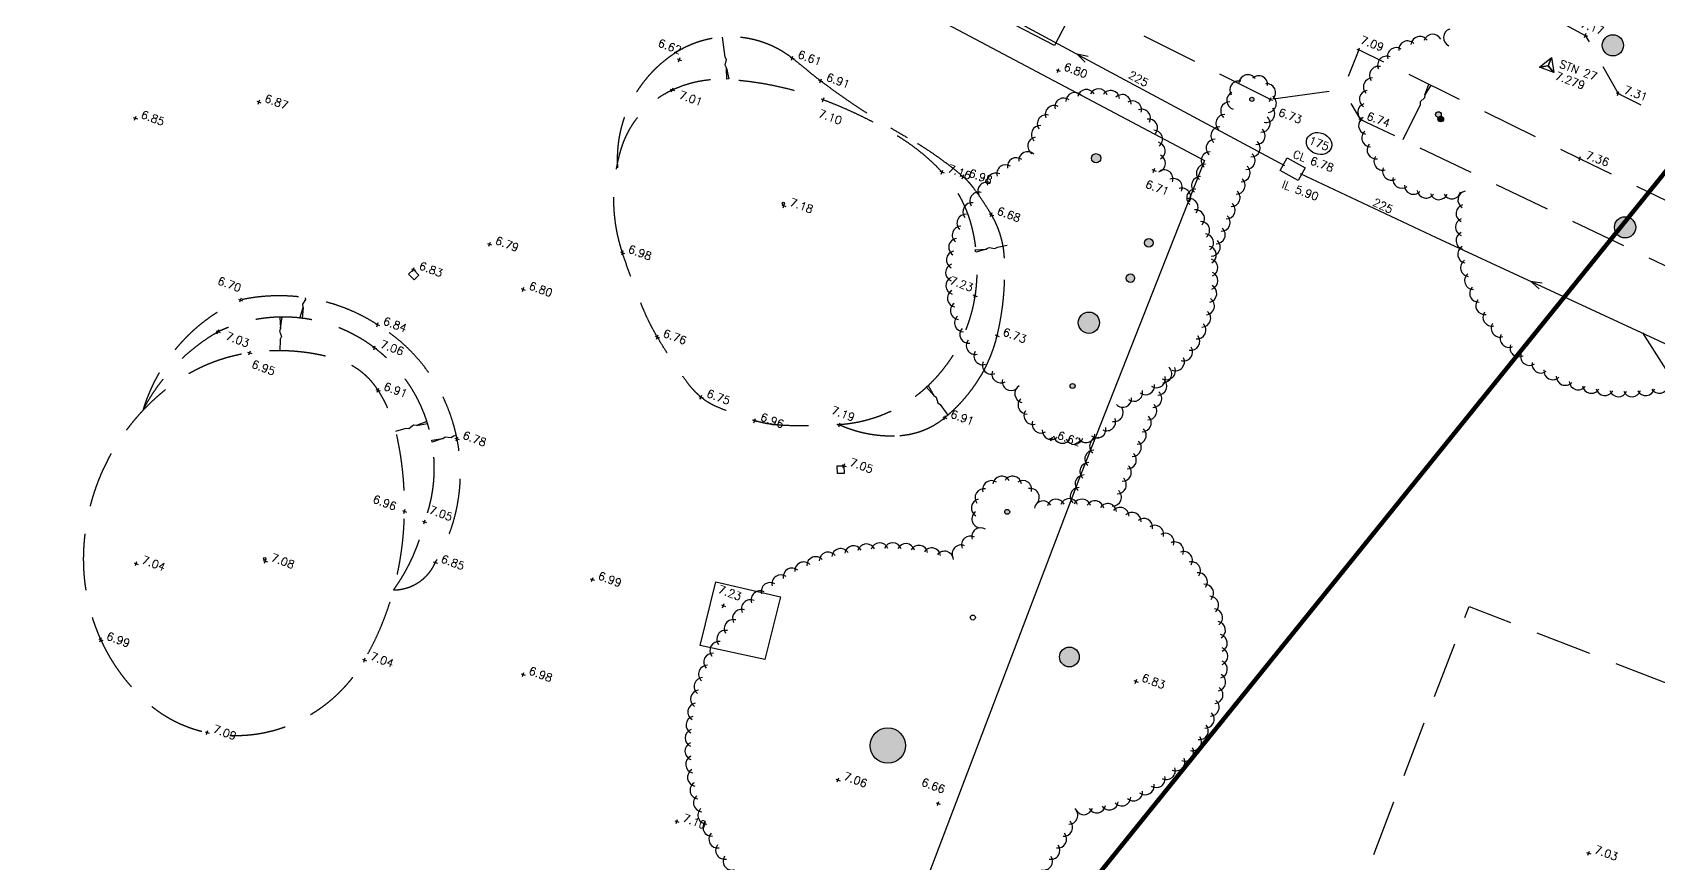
# Model space of a CAD drawing. Header units: millimetres. Extents: x 521005098 to 521837086, y 174609906 to 175681253.
# Drawn here: x 521148302 to 521221462, y 174838614 to 174876018 of the extents above; entities that cross this region are included whole.
import ezdxf
from ezdxf.enums import TextEntityAlignment as Align

# ---------------------------------------------------------------- set-up
doc = ezdxf.new("R2010")
doc.units = ezdxf.units.MM
doc.header["$LTSCALE"] = 200
doc.linetypes.add('layout$0$DASHED', pattern=[19.05, 12.7, -6.35])
doc.linetypes.add('layout$0$survey$0$DASHED', pattern=[19.05, 12.7, -6.35])
for name, color, linetype in [('layout$0$ED-STORM', 3, 'Continuous'), ('layout$0$survey$0$BOUNDARY', 8, 'Continuous'), ('layout$0$survey$0$BUILDING', 8, 'Continuous'), ('layout$0$survey$0$CONTROL', 8, 'Continuous'), ('layout$0$survey$0$DETAIL', 8, 'Continuous'), ('layout$0$survey$0$LEVEL', 8, 'Continuous'), ('layout$0$survey$0$ROAD', 8, 'Continuous'), ('layout$0$survey$0$SERVICE', 8, 'Continuous'), ('layout$0$survey$0$SPORTS_PITCH', 8, 'layout$0$survey$0$DASHED'), ('layout$0$survey$0$VEGETATION', 8, 'Continuous'), ('layout$0$survey$0$WATER', 8, 'Continuous')]:
    doc.layers.add(name, color=color, linetype=linetype)
doc.styles.add('layout$0$ROMANS', font='Romans.shx')
doc.styles.add('layout$0$survey$0$ROMANS', font='Romans.shx')

# ---------------------------------------------------------------- blocks, each defined once
blk = doc.blocks.new('layout$0$S')
at = {"layer": 'layout$0$ED-STORM'}
blk.add_lwpolyline([(-0.5, 0.15), (0.001, 0), (-0.5, -0.151)], dxfattribs=at)
blk = doc.blocks.new('layout')
at = {"layer": 'layout$0$survey$0$VEGETATION', "linetype": 'Continuous'}
h = blk.add_hatch(color=256, dxfattribs=at)
edge = h.paths.add_edge_path()
edge.add_arc((521165003.1, 174892880.9), 175.1, 0, 360)
edge = h.paths.add_edge_path()
edge.add_arc((521162618.9, 174893948.8), 175.1, 0, 360)
edge = h.paths.add_edge_path()
edge.add_arc((521178430.7, 174885976.9), 175.1, 0, 360)
edge = h.paths.add_edge_path()
edge.add_arc((521175659, 174887101.9), 175.1, 0, 360)
edge = h.paths.add_edge_path()
edge.add_arc((521173585.9, 174888207.3), 175.1, 0, 360)
edge = h.paths.add_edge_path()
edge.add_arc((521171315.7, 174889272), 175.1, 0, 360)
edge = h.paths.add_edge_path()
edge.add_arc((521169177.4, 174890382.3), 175.1, 0, 360)
edge = h.paths.add_edge_path()
edge.add_arc((521182741.7, 174883481.9), 127.3, 0, 360)
edge = h.paths.add_edge_path()
edge.add_arc((521180658.6, 174884572.7), 127.3, 0, 360)
edge = h.paths.add_edge_path()
edge.add_arc((521185158.5, 174882044.2), 127.3, 0, 360)
edge = h.paths.add_edge_path()
edge.add_arc((521181930.5, 174878260.9), 159.2, 0, 360)
edge = h.paths.add_edge_path()
edge.add_arc((521205375.9, 174889234.2), 133.7, 0, 360)
edge = h.paths.add_edge_path()
edge.add_arc((521204192.9, 174889780.6), 95.5, 0, 360)
edge = h.paths.add_edge_path()
edge.add_arc((521207171, 174888406.2), 114.6, 0, 360)
edge = h.paths.add_edge_path()
edge.add_arc((521206203.1, 174888874.6), 95.5, 0, 360)
edge = h.paths.add_edge_path()
edge.add_arc((521208215.3, 174887889.2), 95.5, 0, 360)
edge = h.paths.add_edge_path()
edge.add_arc((521209442.3, 174887283.4), 270.6, 0, 360)
edge = h.paths.add_edge_path()
edge.add_arc((521219409.4, 174875439.7), 477.5, 0, 360)
edge = h.paths.add_edge_path()
edge.add_arc((521219958.8, 174867246.7), 477.5, 0, 360)
edge = h.paths.add_edge_path()
edge.add_arc((521211561.3, 174872322.9), 127.3, 0, 360)
edge = h.paths.add_edge_path()
edge.add_arc((521227662.7, 174880278.9), 95.5, 0, 360)
edge = h.paths.add_edge_path()
edge.add_arc((521227504, 174872905.4), 111.4, 0, 360)
edge = h.paths.add_edge_path()
edge.add_arc((521236587.5, 174874502.7), 445.6, 0, 360)
edge = h.paths.add_edge_path()
edge.add_arc((521242126.1, 174875783.2), 445.6, 0, 360)
edge = h.paths.add_edge_path()
edge.add_arc((521234148.6, 174869442.9), 127.3, 0, 360)
edge = h.paths.add_edge_path()
edge.add_arc((521230113, 174863101), 159.2, 0, 360)
edge = h.paths.add_edge_path()
edge.add_arc((521194955.6, 174847908.9), 445.6, 0, 360)
edge = h.paths.add_edge_path()
edge.add_arc((521192158.4, 174854441.8), 111.4, 0, 360)
edge = h.paths.add_edge_path()
edge.add_arc((521195832.4, 174862954.8), 477.5, 0, 360)
edge = h.paths.add_edge_path()
edge.add_arc((521197701.4, 174864962.3), 191, 0, 360)
edge = h.paths.add_edge_path()
edge.add_arc((521198529.3, 174866549.1), 191, 0, 360)
edge = h.paths.add_edge_path()
edge.add_arc((521196157.7, 174870358.3), 206.9, 0, 360)
edge = h.paths.add_edge_path()
edge.add_arc((521195099.7, 174860109.1), 111.4, 0, 360)
edge = h.paths.add_edge_path()
edge.add_arc((521203165.2, 174873011.2), 95.5, 0, 360)
h = blk.add_hatch(color=256, dxfattribs=at)
edge = h.paths.add_edge_path()
edge.add_arc((521211667.2, 174872122.6), 127.3, 0, 360)
h = blk.add_hatch(color=256, dxfattribs=at)
edge = h.paths.add_edge_path()
edge.add_arc((521107363.3, 174847485.9), 127.3, 0, 360)
edge = h.paths.add_edge_path()
edge.add_arc((521108089.7, 174857728.6), 127.3, 0, 360)
edge = h.paths.add_edge_path()
edge.add_arc((521108630.4, 174864796.4), 127.3, 0, 360)
edge = h.paths.add_edge_path()
edge.add_arc((521109777.2, 174870284.8), 127.3, 0, 360)
edge = h.paths.add_edge_path()
edge.add_arc((521109223.4, 174827814.6), 318.3, 0, 360)
edge = h.paths.add_edge_path()
edge.add_arc((521110888.3, 174822577.8), 191, 0, 360)
edge = h.paths.add_edge_path()
edge.add_arc((521110553.7, 174814085.9), 318.3, 0, 360)
edge = h.paths.add_edge_path()
edge.add_arc((521114086.5, 174812773.3), 95.5, 0, 360)
edge = h.paths.add_edge_path()
edge.add_arc((521119943, 174801192.5), 127.3, 0, 360)
edge = h.paths.add_edge_path()
edge.add_arc((521186785.5, 174843920.1), 795.8, 0, 360)
edge = h.paths.add_edge_path()
edge.add_arc((521185967.8, 174837206.1), 397.9, 0, 360)
edge = h.paths.add_edge_path()
edge.add_arc((521183924.6, 174834006.3), 159.2, 0, 360)
edge = h.paths.add_edge_path()
edge.add_arc((521187380.2, 174829847.2), 445.6, 0, 360)
edge = h.paths.add_edge_path()
edge.add_arc((521184011.7, 174816914.6), 477.5, 0, 360)
edge = h.paths.add_edge_path()
edge.add_arc((521177488.6, 174812700.2), 111.4, 0, 360)
edge = h.paths.add_edge_path()
edge.add_arc((521182543.8, 174812830), 477.5, 0, 360)
edge = h.paths.add_edge_path()
edge.add_arc((521181857.1, 174810036.9), 47.7, 0, 360)
edge = h.paths.add_edge_path()
edge.add_arc((521181487.7, 174809440.9), 47.7, 0, 360)
edge = h.paths.add_edge_path()
edge.add_arc((521181847.4, 174806581.3), 79.6, 0, 360)
edge = h.paths.add_edge_path()
edge.add_arc((521175029.1, 174799872.5), 101.9, 0, 360)
edge = h.paths.add_edge_path()
edge.add_arc((521178984.9, 174790892.6), 191, 0, 360)
edge = h.paths.add_edge_path()
edge.add_arc((521175277.8, 174790783.4), 95.5, 0, 360)
edge = h.paths.add_edge_path()
edge.add_arc((521173218.2, 174781206.2), 127.3, 0, 360)
at = {"layer": 'layout$0$ED-STORM'}
for points in [[(521174722.9, 174886239.6), (521180234.9, 174883199.9), (521188319.3, 174878821.7), (521196000.9, 174874671.3), (521204633.1, 174870032.6)], [(521205333.1, 174869671.4), (521211461.9, 174866789.3), (521222102.2, 174861861.6), (521232812.7, 174856918.4), (521239752.7, 174853638.6)]]:
    blk.add_lwpolyline(points, dxfattribs=at)
at = {"layer": 'layout$0$ED-STORM', "linetype": 'layout$0$DASHED'}
blk.add_lwpolyline([(521220739.1, 174862492.9), (521227402.2, 174852061.5), (521235002.5, 174840152.5), (521243358.6, 174826992.9), (521251523, 174814117.1), (521258192, 174803671.3), (521265062.7, 174792780.5), (521272425.4, 174781178.1), (521277484.3, 174773145.8), (521282703.8, 174764840.6), (521288375.9, 174755865.2)], dxfattribs=at)
at = {"layer": 'layout$0$ED-STORM'}
blk.add_ellipse((521206190.3, 174871021.5), major_axis=(546.6, -203.5), ratio=0.8266745, dxfattribs=at)
at = {"layer": 'layout$0$survey$0$BOUNDARY', "linetype": 'Continuous', "flags": 128}
blk.add_lwpolyline([(521124156.5, 174933472.2), (521124956.5, 174933755.2), (521121730.4, 174924847.7), (521118153.7, 174914604.6), (521124759.5, 174911007.3), (521130060.1, 174908288.4), (521152886.3, 174895868.3), (521160446, 174891701.3), (521175713, 174883706.2), (521185685.6, 174878410.3), (521201036.6, 174870253.2), (521195386.6, 174855903.6), (521185248.1, 174829238.6), (521181509.6, 174819439.5), (521179455, 174813011.1), (521176918.4, 174779063.7), (521175353.2, 174768777.5), (521174667.1, 174765727.1), (521173143.5, 174759690.5), (521166025.5, 174753420.2), (521158802.1, 174747875.9), (521150155.4, 174745379.1), (521149872, 174750371.1)], dxfattribs=at)
at = {"layer": 'layout$0$survey$0$BUILDING', "linetype": 'Continuous', "flags": 128}
blk.add_lwpolyline([(521187518.3, 174878937.9), (521188927, 174881656.5), (521195696.6, 174878148.6), (521194287.9, 174875430.1), (521187515.9, 174878939.2)], dxfattribs=at)
at = {"layer": 'layout$0$survey$0$CONTROL', "linetype": 'Continuous', "flags": 128}
blk.add_lwpolyline([(521216501.5, 174874523.1), (521216641.1, 174874898), (521216756.3, 174874214.8), (521216501.5, 174874523.1), (521216107.1, 174874456.5), (521216641.1, 174874898), (521216501.5, 174874523.1), (521216756.3, 174874214.8), (521216107.1, 174874456.5), (521216501.5, 174874523.1)], dxfattribs=at)
at = {"layer": 'layout$0$survey$0$DETAIL', "linetype": 'layout$0$survey$0$DASHED'}
blk.add_lwpolyline([(521174625.6, 174869925.7, -0.2764511), (521177265.9, 174875123.6, -0.3152678), (521182480.8, 174874865.6, -0.0084038), (521183248.1, 174874248.9, 0.0126702), (521183760.5, 174873844.1, 0.0317598), (521187657, 174871293.1, -0.0481766), (521190172.6, 174869525.7, -0.0554245), (521190640.1, 174869025.2, -0.0262059), (521191442, 174867822.8, -0.1225005), (521192033.1, 174865856.6, -0.071227), (521191704.9, 174862375.7, -0.0830221), (521190857.6, 174860382.1, -0.0790146), (521189348.9, 174858680, -0.156484), (521187322.8, 174857876.9, -0.1226974), (521184612, 174858362.4)], format="xyb", dxfattribs=at)
at = {"layer": 'layout$0$survey$0$DETAIL', "flags": 128}
for points in [[(521179527.3, 174874416.8), (521179526.3, 174874424.8), (521179461.5, 174874540.6), (521179530.3, 174874797.1), (521179465.4, 174874912.9), (521179353.5, 174875809.8)], [(521210952.1, 174873215.2), (521210948.5, 174873207.9), (521210939.3, 174873075.5), (521210741.1, 174872898.8), (521210731.8, 174872766.4), (521209956.9, 174871187.9)], [(521191224.3, 174866272.2), (521191232.3, 174866273.7), (521191344.1, 174866345.1), (521191604.1, 174866291.4), (521191716, 174866362.8), (521192158.7, 174866444.4)], [(521160481.4, 174863645.1), (521160482.9, 174863653.1), (521160457.8, 174863783.4), (521160603.7, 174864005.2), (521160589.5, 174864079)], [(521159465.8, 174862707.9), (521159465.5, 174862699.8), (521159410.8, 174862578.8), (521159501.4, 174862329.2), (521159446.7, 174862208.2), (521159426.2, 174861673.8)], [(521188850.5, 174859686.2), (521188855.2, 174859679.6), (521188967.5, 174859608.8), (521189029.3, 174859350.6), (521189141.6, 174859279.7), (521189487.3, 174858796.7)], [(521165579.9, 174858325.2), (521165572.1, 174858323), (521165440.2, 174858337.3), (521165231.1, 174858173.6), (521165099.1, 174858188), (521164637.5, 174858056.3)], [(521166759.1, 174857743), (521166767, 174857745), (521166873.8, 174857823.8), (521167136.8, 174857787.5), (521167243.7, 174857866.2), (521167367.3, 174857897.7)]]:
    blk.add_lwpolyline(points, dxfattribs=at)
for points in [[(521179527.3, 174874416.8), (521179638.8, 174873926.8), (521179539.6, 174873914.4)], [(521210952.1, 174873215.2), (521211127.6, 174873686.1), (521211217.3, 174873642)], [(521191224.3, 174866272.2), (521190741.6, 174866132.4), (521190723.5, 174866230.7)], [(521159465.8, 174862707.9), (521159534.9, 174863205.6), (521159435, 174863209.4)], [(521160481.4, 174863645.1), (521160433.2, 174863144.9), (521160335.1, 174863164.4)], [(521188850.5, 174859686.2), (521188518.8, 174860063.7), (521188600.1, 174860121.9)], [(521165579.9, 174858325.2), (521166074.4, 174858414.3), (521166047, 174858510.5)], [(521166759.1, 174857743), (521166286.9, 174857571.3), (521166262.2, 174857668.3)]]:
    blk.add_lwpolyline(points, close=True, dxfattribs=at)
at = {"layer": 'layout$0$survey$0$DETAIL', "linetype": 'layout$0$survey$0$DASHED', "flags": 128}
for points in [[(521174845.7, 174866106.6, -0.1549485), (521174796.4, 174870797, -0.2122562), (521177088.1, 174873435.3, -0.1262312), (521179610.9, 174873910.3, -0.0734197), (521183881.2, 174872993, -0.0474249), (521187223.6, 174871366.3, -0.068493), (521189222.5, 174869735, -0.1227624), (521190528, 174867374.7, -0.1029236), (521190706.6, 174864176.7, -0.1664119), (521188600.1, 174860121.9, -0.1749363), (521184612, 174858362.4, -0.0294322), (521182021.7, 174858335.7, -0.0615352), (521180797.3, 174858547.7, -0.0294629), (521179029.3, 174859199.7, -0.0727586), (521178378.9, 174859605.2, -0.0601919), (521177743.7, 174860290, -0.0231501), (521176414.3, 174862313.4, -0.0357388), (521175786.3, 174863569.7, -0.0185358)], [(521151373, 174848686.5, 0.1073083), (521153499.9, 174845828, 0.1293431), (521156162.2, 174844508.9, 0.1602059), (521160163.8, 174844970.8, 0.1547478), (521163239, 174847777.2, 0.0653733), (521164546.6, 174850927, 0.0623205), (521165040, 174854468.8, 0.0573159), (521164695.5, 174857882.9, 0.089602), (521163849.3, 174859919.4, 0.1807744), (521161962.2, 174861326.2, 0.1068249), (521158070.6, 174861599.3, 0.1258075), (521154531, 174860131.6, 0.1108837), (521151718.3, 174856836.3, 0.1112914), (521150596.4, 174852686.1, 0.1176007)]]:
    blk.add_lwpolyline(points, format="xyb", close=True, dxfattribs=at)
blk.add_lwpolyline([(521307952.3, 174821357), (521299351.5, 174825924.5), (521285670.7, 174834808.8), (521284244.8, 174835694.8), (521267408.3, 174843921.1), (521255797.9, 174849902.8), (521240264.8, 174856349.8), (521226849.7, 174863071.9), (521208073.9, 174872092.6), (521207258, 174873441.5)], dxfattribs=at)
for points in [[(521163825.1, 174862866.5, 0.1984395), (521157663.1, 174863981.7, 0.2181876), (521153281.7, 174859050.7)], [(521164546.6, 174850927, 0.1005381), (521165937.5, 174853995.4, 0.6760481), (521156652.7, 174862550, 0.1409201), (521153281.7, 174859050.7)], [(521164546.6, 174850927, 0.2964179), (521166426.3, 174852160.6, 0.4121642), (521163825.1, 174862866.5, 0.4121642)]]:
    blk.add_lwpolyline(points, format="xyb", dxfattribs=at)
at = {"layer": 'layout$0$survey$0$DETAIL', "linetype": 'Continuous', "flags": 128}
blk.add_lwpolyline([(521181952, 174850609.9), (521181250.9, 174847800.2), (521178346.6, 174848433), (521179046.6, 174851291)], close=True, dxfattribs=at)
at = {"layer": 'layout$0$survey$0$DETAIL', "linetype": 'Continuous'}
for centre in [(521182084.2, 174868326.7), (521158748.4, 174852331.4)]:
    blk.add_circle(centre, 50, dxfattribs=at)
at = {"layer": 'layout$0$survey$0$LEVEL', "flags": 128}
for points in [[(521218075.8, 174875924.8), (521218263.2, 174875855)], [(521218134.6, 174875796.2), (521218204.4, 174875983.6)], [(521177373.2, 174874701.3), (521177443, 174874888.7)], [(521182387.1, 174874900.5), (521182574.5, 174874830.7)], [(521182445.9, 174874771.9), (521182515.7, 174874959.3)], [(521207885.7, 174875273.3), (521208073.1, 174875203.5)], [(521207944.5, 174875144.7), (521208014.3, 174875332.1)], [(521177314.4, 174874829.9), (521177501.8, 174874760.1)], [(521194355.9, 174874342.1), (521194543.3, 174874272.3)], [(521194414.7, 174874213.5), (521194484.5, 174874400.9)], [(521176994.4, 174873470.2), (521177181.9, 174873400.4)], [(521177053.2, 174873341.5), (521177123, 174873529)], [(521183666.8, 174873879), (521183854.2, 174873809.2)], [(521183725.6, 174873750.4), (521183795.4, 174873937.9)], [(521158394.8, 174872924.8), (521158582.2, 174872855)], [(521158453.6, 174872796.2), (521158523.4, 174872983.6)], [(521183787.5, 174873027.9), (521183974.9, 174872958.1)], [(521183846.3, 174872899.3), (521183916.1, 174873086.7)], [(521203905.2, 174873040), (521204092.6, 174872970.2)], [(521203964, 174872911.4), (521204033.8, 174873098.9)], [(521219553.9, 174873306.1), (521219741.3, 174873236.3)], [(521219612.7, 174873177.5), (521219682.5, 174873364.9)], [(521152833.5, 174872196.3), (521153020.9, 174872126.5)], [(521152892.3, 174872067.7), (521152962.1, 174872255.1)], [(521207980.2, 174872127.5), (521208167.6, 174872057.7)], [(521208039, 174871998.9), (521208108.8, 174872186.3)], [(521189128.8, 174869769.9), (521189316.2, 174869700.1)], [(521189187.6, 174869641.3), (521189257.4, 174869828.7)], [(521198672.7, 174869850.6), (521198860.2, 174869780.8)], [(521198731.6, 174869722), (521198801.4, 174869909.4)], [(521217828.4, 174870370.6), (521218015.8, 174870300.8)], [(521217887.2, 174870242), (521217957, 174870429.4)], [(521190078.9, 174869560.6), (521190266.3, 174869490.8)], [(521190137.7, 174869432), (521190207.5, 174869619.4)], [(521182075.1, 174868125.9), (521182144.9, 174868313.3)], [(521182016.3, 174868254.5), (521182203.7, 174868184.7)], [(521191348.3, 174867857.7), (521191535.7, 174867787.9)], [(521191407.1, 174867729.1), (521191476.9, 174867916.5)], [(521168773.6, 174866527.1), (521168961, 174866457.3)], [(521168832.4, 174866398.5), (521168902.2, 174866585.9)], [(521174752, 174866141.5), (521174939.5, 174866071.7)], [(521174810.9, 174866012.9), (521174880.6, 174866200.3)], [(521165347.5, 174865385.2), (521165534.9, 174865315.4)], [(521165406.3, 174865256.6), (521165476.1, 174865444.1)], [(521157569.4, 174864016.6), (521157756.8, 174863946.8)], [(521157628.2, 174863888), (521157698, 174864075.4)], [(521170286.7, 174864490.4), (521170474.1, 174864420.6)], [(521170345.5, 174864361.7), (521170415.3, 174864549.2)], [(521190612.9, 174864211.6), (521190800.3, 174864141.8)], [(521190671.7, 174864083), (521190741.5, 174864270.4)], [(521156559, 174862584.9), (521156746.4, 174862515.2)], [(521156617.8, 174862456.3), (521156687.6, 174862643.8)], [(521163731.4, 174862901.4), (521163918.8, 174862831.7)], [(521163790.2, 174862772.8), (521163860, 174862960.3)], [(521191670, 174862282), (521191739.8, 174862469.4)], [(521163597.5, 174861861), (521163784.9, 174861791.2)], [(521163656.3, 174861732.4), (521163726.1, 174861919.8)], [(521176320.6, 174862348.3), (521176508, 174862278.5)], [(521176379.4, 174862219.7), (521176449.2, 174862407.1)], [(521191611.2, 174862410.6), (521191798.6, 174862340.8)], [(521157976.9, 174861634.2), (521158164.3, 174861564.4)], [(521158035.7, 174861505.6), (521158105.5, 174861693)], [(521163755.6, 174859954.3), (521163943.1, 174859884.5)], [(521163814.4, 174859825.7), (521163884.2, 174860013.2)], [(521178285.2, 174859640.1), (521178472.6, 174859570.3)], [(521178344, 174859511.5), (521178413.8, 174859698.9)], [(521180703.6, 174858582.6), (521180891, 174858512.9)], [(521180762.4, 174858454), (521180832.2, 174858641.5)], [(521184518.3, 174858397.3), (521184705.7, 174858327.5)], [(521184577.1, 174858268.6), (521184646.9, 174858456.1)], [(521189255.2, 174858714.9), (521189442.6, 174858645.1)], [(521189314, 174858586.3), (521189383.8, 174858773.7)], [(521167309.3, 174857763.1), (521167496.7, 174857693.3)], [(521167368.1, 174857634.5), (521167437.9, 174857821.9)], [(521194060.4, 174857762.9), (521194247.8, 174857693.1)], [(521194119.2, 174857634.3), (521194189, 174857821.7)], [(521184776.4, 174856425.8), (521184846.2, 174856613.2)], [(521184717.5, 174856554.4), (521184905, 174856484.6)], [(521164946.3, 174854503.7), (521165133.7, 174854434)], [(521165005.1, 174854375.1), (521165074.9, 174854562.6)], [(521165843.8, 174854030.3), (521166031.2, 174853960.5)], [(521165902.6, 174853901.7), (521165972.4, 174854089.1)], [(521152929.5, 174852021), (521152999.3, 174852208.5)], [(521158680.5, 174852259.3), (521158868, 174852189.5)], [(521158739.4, 174852130.7), (521158809.1, 174852318.1)], [(521166332.6, 174852195.5), (521166520, 174852125.7)], [(521166391.4, 174852066.9), (521166461.2, 174852254.3)], [(521152870.7, 174852149.6), (521153058.1, 174852079.8)], [(521173458.7, 174851303.9), (521173528.5, 174851491.3)], [(521173399.9, 174851432.5), (521173587.3, 174851362.7)], [(521179295.7, 174850254.6), (521179483.1, 174850184.8)], [(521179354.5, 174850126), (521179424.3, 174850313.5)], [(521151279.3, 174848721.4), (521151466.7, 174848651.6)], [(521151338.1, 174848592.8), (521151407.9, 174848780.2)], [(521163145.3, 174847812.1), (521163332.8, 174847742.3)], [(521163204.2, 174847683.4), (521163273.9, 174847870.9)], [(521170284.2, 174847158.6), (521170471.7, 174847088.8)], [(521170343.1, 174847030), (521170412.8, 174847217.4)], [(521197858.8, 174846846.7), (521198046.2, 174846776.9)], [(521197917.6, 174846718), (521197987.4, 174846905.5)], [(521156068.5, 174844543.8), (521156256, 174844474)], [(521156127.3, 174844415.2), (521156197.1, 174844602.6)], [(521184449.1, 174842411.8), (521184636.6, 174842342)], [(521184507.9, 174842283.2), (521184577.7, 174842470.6)], [(521188960.3, 174841352.2), (521189147.7, 174841282.4)], [(521189019.1, 174841223.6), (521189088.9, 174841411)], [(521177200.9, 174840538.2), (521177388.3, 174840468.4)], [(521177259.7, 174840409.5), (521177329.5, 174840597)], [(521218226, 174839115.7), (521218413.4, 174839045.9)], [(521218284.8, 174838987.1), (521218354.6, 174839174.5)]]:
    blk.add_lwpolyline(points, dxfattribs=at)
at = {"layer": 'layout$0$survey$0$ROAD', "linetype": 'layout$0$survey$0$DASHED', "flags": 128}
for points in [[(521206170.8, 174882359.6), (521218169.5, 174875889.9), (521219647.6, 174873271.2), (521229162.3, 174868501.4), (521243042.8, 174861787.2), (521267118.8, 174850218.3), (521287525.8, 174840357.1), (521292266.2, 174839165.4), (521293853.1, 174839388.9), (521306772.7, 174842487.6), (521314397.1, 174845885.8), (521324938.2, 174849927.4), (521332591.3, 174854106.6), (521335509.5, 174855967.5), (521339133.2, 174859487.9), (521346173.8, 174867774.8), (521347706.6, 174869907.2), (521349047.2, 174872604.9), (521351537.3, 174879385.2), (521353934.9, 174885896.7), (521355774, 174890722), (521359615.9, 174889286.5), (521378670.3, 174882192.4), (521383720.4, 174895854), (521385346.6, 174897599.1), (521385296.8, 174897793.5)], [(521203998.9, 174873005.1), (521197196.7, 174876421.4)], [(521301907.1, 174830470.4), (521286421.3, 174837903.9), (521270624.5, 174845540.4), (521257976.1, 174851532.9), (521241851, 174859245.3), (521232902.2, 174863522.5), (521231469.6, 174863732), (521217922.1, 174870335.7), (521207979.4, 174875238.4), (521207258, 174873441.5), (521203998.9, 174873005.1)]]:
    blk.add_lwpolyline(points, dxfattribs=at)
at = {"layer": 'layout$0$survey$0$SERVICE', "linetype": 'Continuous', "flags": 128}
for points in [[(521204752.6, 174870372.6), (521205558.9, 174869929.6), (521205245.9, 174869359.9), (521204439.6, 174869802.9)], [(521165441.2, 174865350.3), (521165687.8, 174865088.1), (521165469.3, 174864882.6), (521165222.7, 174865144.8)], [(521184811.3, 174856519.5), (521184821.4, 174856169.6), (521184521.5, 174856160.9), (521184511.4, 174856510.8)]]:
    blk.add_lwpolyline(points, close=True, dxfattribs=at)
at = {"layer": 'layout$0$survey$0$SPORTS_PITCH', "linetype": 'layout$0$survey$0$DASHED', "flags": 128}
blk.add_lwpolyline([(521307943.1, 174813263.6), (521280846.2, 174743210.1), (521185998.6, 174780046.4), (521212938.2, 174850183.7), (521307943.1, 174813263.6)], dxfattribs=at)
at = {"layer": 'layout$0$survey$0$VEGETATION', "linetype": 'Continuous'}
for centre, radius in [((521219409.4, 174875439.7), 477.5), ((521203165.2, 174873011.2), 95.5), ((521211561.3, 174872322.9), 127.3), ((521211667.2, 174872122.6), 127.3), ((521196157.7, 174870358.3), 206.9), ((521219958.8, 174867246.7), 477.5), ((521198529.3, 174866549.1), 191), ((521197701.4, 174864962.3), 191), ((521195832.4, 174862954.8), 477.5), ((521195099.7, 174860109.1), 111.4), ((521192158.4, 174854441.8), 111.4), ((521190613.9, 174849684.6), 111.4), ((521194955.6, 174847908.9), 445.6), ((521186785.5, 174843920.1), 795.8)]:
    blk.add_circle(centre, radius, dxfattribs=at)
for centre, start, end in [((521210172.5, 174875239.5), 45.826187, 185.097917), ((521210724.3, 174875443), 35.380643, 174.652373), ((521211303.8, 174875543), 24.935098, 164.206829), ((521212187.6, 174875792.7), 107.5659, 246.83763), ((521209223.7, 174874552.5), 66.717276, 205.989006), ((521209666.7, 174874939.4), 56.271731, 195.543462), ((521208858.2, 174874091.8), 77.16282, 216.43455), ((521195723.3, 174873054), 29.518492, 168.790223), ((521196271.1, 174873086.4), 17.984753, 157.256483), ((521202570, 174873434.6), 74.94109, 214.21282), ((521202981.4, 174873718.1), 34.94109, 174.21282), ((521203478.8, 174873670.9), 354.94109, 134.21282), ((521203829.5, 174873315), 314.94109, 94.21282), ((521208582.3, 174873572.4), 87.608364, 226.880095), ((521194269.4, 174872330.5), 64.119711, 203.391441), ((521194701.9, 174872668.2), 52.585971, 191.857702), ((521195193.1, 174872912.7), 41.052232, 180.323962), ((521196814.3, 174873008.6), 6.451013, 145.722744), ((521197330.9, 174872823.8), 354.917274, 134.189004), ((521197800.2, 174872539.5), 343.383534, 122.655265), ((521202162.4, 174872492.8), 89.064475, 228.336206), ((521202437.2, 174872952.9), 114.94109, 254.21282), ((521203869.3, 174872817), 274.94109, 54.21282), ((521208332.6, 174872428), 108.499453, 247.771183), ((521208405.2, 174873011.6), 98.053909, 237.325639), ((521193913.2, 174871913.1), 75.65345, 214.925181), ((521198203.1, 174872167), 331.849795, 111.121525), ((521198523.5, 174871721.6), 320.316055, 99.587786), ((521201944.1, 174871932.9), 89.064475, 228.336206), ((521203585.1, 174871929.6), 268.464685, 47.736416), ((521203801.2, 174872368.9), 258.569522, 37.841252), ((521208367, 174871840.9), 118.944997, 258.216728), ((521193483.5, 174870909.4), 98.720929, 237.99266), ((521193647.7, 174871432.9), 87.18719, 226.45892), ((521198748.3, 174871221), 308.782316, 88.054046), ((521201725.8, 174871373), 89.064475, 228.336206), ((521203360.9, 174871372), 268.464685, 47.736416), ((521208507.4, 174871269.7), 129.390542, 268.662272), ((521193075.5, 174870253.2), 45.529596, 184.801327), ((521198868.4, 174870685.6), 297.248576, 76.520307), ((521198879.1, 174870137), 285.714837, 64.986567), ((521201289.3, 174870253.3), 89.064475, 228.336206), ((521201507.6, 174870813.2), 89.064475, 228.336206), ((521202912.7, 174870256.9), 268.464685, 47.736416), ((521203136.8, 174870814.4), 268.464685, 47.736416), ((521208748.9, 174870733.5), 139.836086, 279.107816), ((521192087.7, 174869661.3), 57.063336, 196.335066), ((521192566.7, 174869982.1), 51.296466, 190.568196), ((521199216.1, 174869439.3), 340.097862, 119.369593), ((521201071, 174869693.4), 89.064475, 228.336206), ((521202688.5, 174869699.3), 268.464685, 47.736416), ((521209060.7, 174870214.3), 146.573017, 285.844748), ((521209449.8, 174869773.4), 157.018562, 296.290292), ((521191238.2, 174868883.8), 68.597075, 207.868806), ((521191643.4, 174869293.9), 62.830206, 202.101936), ((521199636.7, 174869045), 334.330992, 113.602723), ((521200852.7, 174869133.5), 89.064475, 228.336206), ((521202464.4, 174869141.7), 268.464685, 47.736416), ((521209912.5, 174869410.3), 167.464106, 306.735836), ((521210433.3, 174869137.2), 177.90965, 317.181381), ((521190561.3, 174867952.1), 80.130815, 219.402545), ((521190876.3, 174868435), 74.363945, 213.635675), ((521200015.5, 174868610.5), 328.564123, 107.835853), ((521200634.4, 174868573.6), 89.064475, 228.336206), ((521200348.8, 174868140.1), 322.797253, 102.068983), ((521202016.1, 174868026.5), 268.464685, 47.736416), ((521202240.2, 174868584.1), 268.464685, 47.736416), ((521210995, 174868962.9), 188.355195, 327.626925), ((521211579, 174868893.4), 198.800739, 338.072469), ((521212166, 174868931), 209.246283, 348.518014), ((521212835.4, 174868485.7), 100.497044, 239.768774), ((521190296.4, 174867440.1), 85.897685, 225.169415), ((521200633.2, 174867638.5), 317.030383, 96.302114), ((521201792, 174867469), 268.464685, 47.736416), ((521212728.4, 174867261.6), 110.246218, 249.517949), ((521212755.8, 174867875.9), 105.371631, 244.643361), ((521190084.4, 174866904), 91.664554, 230.936285), ((521200865.7, 174867110.9), 311.263513, 90.535244), ((521201044, 174866562.7), 305.496644, 84.768374), ((521201567.8, 174866911.4), 268.464685, 47.736416), ((521212753.3, 174866647.1), 115.120806, 254.392536), ((521189826.6, 174865781.6), 103.198294, 242.470024), ((521189927.2, 174866349.3), 97.431424, 236.703154), ((521201166.3, 174865999.3), 299.729774, 79.001504), ((521201343.7, 174866353.8), 268.464685, 47.736416), ((521212830.3, 174866037), 119.995393, 259.267123), ((521189783.6, 174865206.7), 108.965164, 248.236894), ((521201231.4, 174865426.4), 293.962904, 73.234635), ((521212958.9, 174865435.6), 124.86998, 264.141711), ((521189798.5, 174864630.3), 114.732033, 254.003764), ((521201238.6, 174864850), 288.196034, 67.467765), ((521213138.1, 174864847.4), 129.744568, 269.016298), ((521189871.3, 174864058.4), 120.498903, 259.770633), ((521201079.6, 174863709.4), 276.662295, 55.934025), ((521201187.8, 174864275.7), 282.429165, 61.700895), ((521213366.7, 174864276.4), 134.619155, 273.890885), ((521213642.9, 174863727), 139.493742, 278.765473), ((521190001.1, 174863496.7), 126.265773, 265.537503), ((521190186.8, 174862950.9), 132.032643, 271.304373), ((521200915, 174863156.9), 270.895425, 50.167156), ((521213964.8, 174863203.1), 144.36833, 283.64006), ((521190426.4, 174862426.5), 137.799512, 277.071243), ((521200695.8, 174862623.6), 265.128555, 44.400286), ((521214330.1, 174862708.3), 149.242917, 288.514647), ((521190717.4, 174861928.8), 143.566382, 282.838112), ((521200102.6, 174861636.6), 253.594816, 32.866546), ((521200424.1, 174862115.2), 259.361686, 38.633416), ((521214736.1, 174862246.5), 154.117504, 293.389235), ((521215179.9, 174861820.7), 158.992092, 298.263822), ((521191057, 174861462.9), 149.333252, 288.604982), ((521191441.6, 174861033.5), 155.100122, 294.371852), ((521199734.7, 174861192.7), 247.827946, 27.099677), ((521215658.3, 174861434.3), 163.866679, 303.13841), ((521216167.7, 174861089.9), 168.741266, 308.012997), ((521191867.5, 174860644.9), 160.866991, 300.138722), ((521192330.3, 174860301), 166.633861, 305.905591), ((521198874.9, 174860426.7), 236.294207, 15.565937), ((521198940.1, 174860098.7), 268.464685, 47.736416), ((521199324.1, 174860788), 242.061076, 21.332807), ((521199164.2, 174860656.3), 268.464685, 47.736416), ((521216704.6, 174860790), 173.615854, 312.887584), ((521217265, 174860536.8), 178.490441, 317.762172), ((521217845, 174860332.2), 183.365029, 322.636759), ((521192896.5, 174859761.7), 119.325946, 258.597676), ((521193043.6, 174859244.7), 133.166433, 272.438164), ((521197356.3, 174859549.8), 224.474267, 3.745997), ((521197851, 174859817.7), 233.124571, 12.396302), ((521198391.6, 174860112.3), 230.527337, 9.799067), ((521198715.9, 174859541.1), 268.464685, 47.736416), ((521218440.2, 174860177.6), 188.239616, 327.511346), ((521219046.4, 174860074.1), 193.114203, 332.385934), ((521219659.1, 174860022.5), 197.988791, 337.260521), ((521220274.1, 174860023.2), 202.863378, 342.135108), ((521220886.8, 174860076.1), 207.737965, 347.009696), ((521221492.8, 174860180.9), 212.612553, 351.884283), ((521193310.1, 174858777.9), 147.006921, 286.278651), ((521196978, 174858906.3), 257.73082, 37.00255), ((521198491.8, 174858983.5), 268.464685, 47.736416), ((521193680.4, 174858388.5), 160.847408, 300.119138), ((521194133.3, 174858098.9), 174.687895, 313.959626), ((521196204.3, 174858171.4), 230.049845, 9.321575), ((521196635.7, 174858491.9), 243.890332, 23.162063), ((521198015.2, 174857889.4), 268.464685, 47.736416), ((521198239.3, 174858446.9), 268.464685, 47.736416), ((521194642.2, 174857926.1), 188.528383, 327.800113), ((521195177.7, 174857880.1), 202.36887, 341.640601), ((521195708.7, 174857963.4), 216.209358, 355.481088), ((521196267.1, 174857381.5), 89.064475, 228.336206), ((521197791.1, 174857331.8), 268.464685, 47.736416), ((521195830.5, 174856261.7), 89.064475, 228.336206), ((521196048.8, 174856821.6), 89.064475, 228.336206), ((521197566.9, 174856774.2), 268.464685, 47.736416), ((521191905.2, 174855645.9), 32.237012, 171.508742), ((521192401.7, 174855647.9), 8.961098, 148.232828), ((521192858.5, 174855453.6), 345.685184, 124.956914), ((521195612.3, 174855701.9), 89.064475, 228.336206), ((521197118.7, 174855659.1), 268.464685, 47.736416), ((521197342.8, 174856216.6), 268.464685, 47.736416), ((521191110.1, 174855086.1), 78.78884, 218.060571), ((521191450, 174855447.9), 55.512926, 194.784656), ((521193201.3, 174855094.7), 322.409269, 101.681), ((521195394, 174855142), 89.064475, 228.336206), ((521196894.5, 174855101.5), 268.464685, 47.736416), ((521190940.9, 174854619.4), 102.064754, 241.336485), ((521190969.8, 174854123.9), 125.340669, 264.612399), ((521193776.8, 174854535.3), 30.45061, 169.722341), ((521194357.4, 174854612.7), 25.462914, 164.734645), ((521194942.5, 174854639.3), 20.475219, 159.746949), ((521195527.7, 174854614.9), 15.487523, 154.759253), ((521196108.6, 174854539.8), 10.499827, 149.771557), ((521196680.7, 174854414.4), 5.512131, 144.783861), ((521197239.8, 174854239.8), 0.524435, 139.796165), ((521197781.6, 174854017.3), 355.536739, 134.808469), ((521190960.3, 174853325.2), 56.777794, 196.049524), ((521198301.9, 174853748.4), 350.549043, 129.820774), ((521198797, 174853435.4), 345.561347, 124.833078), ((521185827.7, 174852597.8), 26.662878, 165.934608), ((521186417, 174852642.7), 22.783559, 162.055289), ((521187007.9, 174852647.7), 18.90424, 158.17597), ((521187597.9, 174852612.6), 15.024921, 154.296651), ((521188184.1, 174852537.7), 11.145602, 150.417332), ((521190082.5, 174852551.3), 66.753186, 206.024916), ((521190504.5, 174852957.3), 61.76549, 201.03722), ((521199262.9, 174853080.5), 340.573651, 119.845382), ((521199696.2, 174852686.4), 335.585956, 114.857686), ((521183541.1, 174852025.2), 42.180154, 181.451884), ((521184096.8, 174852226.2), 38.300835, 177.572565), ((521184665, 174852389.1), 34.421516, 173.693246), ((521185242.8, 174852513.1), 30.542197, 169.813927), ((521188764, 174852423.4), 7.266283, 146.538013), ((521189334.7, 174852270), 3.386964, 142.658694), ((521200093.6, 174852256.2), 330.59826, 109.86999), ((521181972.7, 174851204.1), 53.818111, 193.089841), ((521182476.6, 174851513), 49.938792, 189.210522), ((521183000.1, 174851787.2), 46.059473, 185.331203), ((521200452.1, 174851793), 325.610564, 104.882294), ((521200769, 174851300.4), 320.622868, 99.894598), ((521181033.4, 174850487.7), 61.576749, 200.848479), ((521181491, 174850861.8), 57.69743, 196.96916), ((521201041.9, 174850782.1), 315.635172, 94.906902), ((521180199.5, 174849651.1), 69.335387, 208.607118), ((521180602.3, 174850083.5), 65.456068, 204.727798), ((521201268.6, 174850242.1), 310.647476, 89.919206), ((521201447.6, 174849684.4), 305.65978, 84.931511), ((521179826.8, 174849192.4), 73.214706, 212.486437), ((521201577.3, 174849113.2), 300.672084, 79.943815), ((521179178.8, 174848204.7), 80.973344, 220.245075), ((521179486.1, 174848709.5), 77.094025, 216.365756), ((521201657, 174848533), 295.684388, 74.956119), ((521178906.3, 174847680.2), 84.852663, 224.124394), ((521201685.8, 174847948), 290.696693, 69.968423), ((521178670, 174847138.5), 88.731982, 228.003713), ((521201590.9, 174846781.5), 280.721301, 59.993031), ((521201663.8, 174847362.7), 285.708997, 64.980727), ((521178309.8, 174846013.5), 96.49062, 235.762351), ((521178470.8, 174846582.1), 92.611301, 231.883032), ((521201467.7, 174846208.9), 275.733605, 55.005335), ((521178187.6, 174845435.2), 100.369939, 239.64167), ((521201295.3, 174845649.2), 270.745909, 50.017639), ((521178104.8, 174844850.1), 104.249258, 243.520989), ((521201074.8, 174845106.5), 265.758213, 45.029943), ((521178061.8, 174844260.7), 108.128577, 247.400308), ((521200496.8, 174844088.9), 255.782821, 35.054552), ((521200808, 174844585.1), 260.770517, 40.042248), ((521178058.7, 174843669.7), 112.007896, 251.279627), ((521178095.6, 174843079.8), 115.887215, 255.158946), ((521200143.7, 174843621.6), 250.795125, 30.066856), ((521178172.4, 174842493.8), 119.766534, 259.038265), ((521199322.6, 174842787.7), 240.819734, 20.091464), ((521199751.4, 174843186.8), 245.80743, 25.07916), ((521178288.6, 174841914.4), 123.645853, 262.917584), ((521198369.5, 174842108.6), 230.844342, 10.116072), ((521198860.9, 174842427.4), 235.832038, 15.103768), ((521178443.8, 174841344.1), 127.525173, 266.796903), ((521196185.5, 174841291.8), 210.893558, 350.165289), ((521196756.1, 174841423.8), 215.881254, 355.152985), ((521197313.1, 174841604.9), 220.86895, 0.14068), ((521197852.3, 174841833.8), 225.856646, 5.128376), ((521178637.2, 174840785.7), 131.404492, 270.676222), ((521178867.9, 174840241.6), 135.283811, 274.555541), ((521194701.4, 174840237.9), 265.418233, 44.689964), ((521194932.4, 174840781.9), 269.297552, 48.569283), ((521195605.5, 174841210), 205.905862, 345.177593), ((521179134.9, 174839714.3), 139.16313, 278.43486), ((521194434.2, 174839710.8), 261.538914, 40.810645), ((521179437, 174839206.4), 143.042449, 282.314179), ((521194131.9, 174839203), 257.659595, 36.931326), ((521179772.8, 174838720), 146.921768, 286.193498), ((521193795.9, 174838716.8), 253.780276, 33.052007)]:
    blk.add_arc(centre, 400, start, end, dxfattribs=at)
at = {"layer": 'layout$0$survey$0$WATER', "linetype": 'Continuous', "const_width": 200, "flags": 128}
blk.add_lwpolyline([(521118022.6, 174741144.2), (521409500.2, 175102449.9)], dxfattribs=at)
at = {"layer": 'layout$0$ED-STORM', "linetype": 'Continuous', "yscale": 1000, "zscale": 1000}
for p, xscale, rotation in [((521195289.3, 174875055.8), 999.9999999788346, 152.1809093994763), ((521215705.3, 174864824.2), 1000.00000002019, 155.2672600556519)]:
    blk.add_blockref('layout$0$S', p, dxfattribs=dict(at, xscale=xscale, rotation=rotation))
at = {"layer": 'layout$0$ED-STORM', "linetype": 'Continuous', "style": 'layout$0$ROMANS'}
for s, rotation, p in [('225', 331.282996, (521197524, 174873904)), ('IL 5.90', 339.576964, (521204443, 174868932.9)), ('225', 334.369345, (521208523.5, 174868157.1))]:
    blk.add_text(s, height=360, rotation=rotation, dxfattribs=at).set_placement(p, align=Align.BOTTOM_LEFT)
at = {"layer": 'layout$0$ED-STORM', "style": 'layout$0$ROMANS'}
blk.add_text('175', height=360, rotation=339.576964, dxfattribs=at).set_placement((521206190.3, 174871021.5), align=Align.MIDDLE_CENTER)
at = {"layer": 'layout$0$survey$0$CONTROL', "style": 'layout$0$survey$0$ROMANS'}
for s, p in [('7.279', (521216772.1, 174873931.5)), ('STN 27', (521216967.5, 174874456.3))]:
    blk.add_text(s, height=360, rotation=339.576964, dxfattribs=at).set_placement(p)
at = {"layer": 'layout$0$survey$0$LEVEL', "style": 'layout$0$survey$0$ROMANS'}
for s, p in [('7.17', (521217908.8, 174876279.3)), ('6.62', (521176411.2, 174875406.4)), ('7.09', (521208010.5, 174875539.5)), ('6.61', (521182703.2, 174874889.5)), ('6.91', (521183982.9, 174873868.1)), ('6.80', (521194671.9, 174874331.1)), ('7.31', (521219869.9, 174873295.1)), ('6.87', (521158710.8, 174872913.8)), ('7.01', (521177351.9, 174873075.1)), ('6.85', (521153149.5, 174872185.3)), ('7.10', (521183628.1, 174872235.4)), ('6.73', (521204326.4, 174872283.7)), ('6.74', (521208296.3, 174872116.5)), ('CL 6.78', (521204974.9, 174870396.5)), ('7.36', (521218144.4, 174870359.6)), ('7.16', (521189444.8, 174869758.9)), ('6.98', (521190394.9, 174869549.6)), ('6.71', (521198341.7, 174869050.7)), ('7.18', (521182332.3, 174868243.6)), ('6.68', (521191664.4, 174867846.7)), ('6.79', (521169089.6, 174866516.1)), ('6.98', (521175068.1, 174866130.5)), ('6.83', (521165663.5, 174865374.3)), ('6.70', (521156595.4, 174864703.3)), ('6.80', (521170602.7, 174864479.4)), ('7.23', (521189533.2, 174864720.4)), ('6.84', (521164047.4, 174862890.5)), ('7.03', (521156959.4, 174862216.4)), ('6.76', (521176636.6, 174862337.3)), ('6.73', (521191927.2, 174862399.6)), ('7.06', (521163913.5, 174861850)), ('6.95', (521158124.6, 174860952.2)), ('6.91', (521164071.7, 174859943.4)), ('6.75', (521178601.2, 174859629.1)), ('6.96', (521181019.6, 174858571.7)), ('7.19', (521184206, 174858878.3)), ('6.91', (521189571.2, 174858703.9)), ('6.78', (521167625.3, 174857752.1)), ('6.62', (521194376.5, 174857751.9)), ('7.05', (521185033.6, 174856543.4)), ('6.96', (521163582.4, 174854873.7)), ('7.05', (521166108.2, 174854391.8)), ('7.04', (521153186.7, 174852138.7)), ('7.08', (521158996.6, 174852248.3)), ('6.85', (521166648.6, 174852184.5)), ('6.99', (521173715.9, 174851421.6)), ('7.23', (521179110.7, 174850816.1)), ('6.99', (521151595.3, 174848710.4)), ('7.04', (521163461.4, 174847801.1)), ('6.98', (521170600.3, 174847147.6)), ('6.83', (521198174.8, 174846835.7)), ('7.09', (521156384.6, 174844532.8)), ('7.06', (521184765.2, 174842400.8)), ('6.66', (521188264.8, 174842134.7)), ('7.10', (521177517, 174840527.2)), ('7.03', (521218542.1, 174839104.7))]:
    blk.add_text(s, height=360, rotation=339.576964, dxfattribs=at).set_placement(p)

msp = doc.modelspace()

# ---------------------------------------------------------------- block references
msp.add_blockref('layout', (0, 0))

doc.saveas('drawing.dxf')
